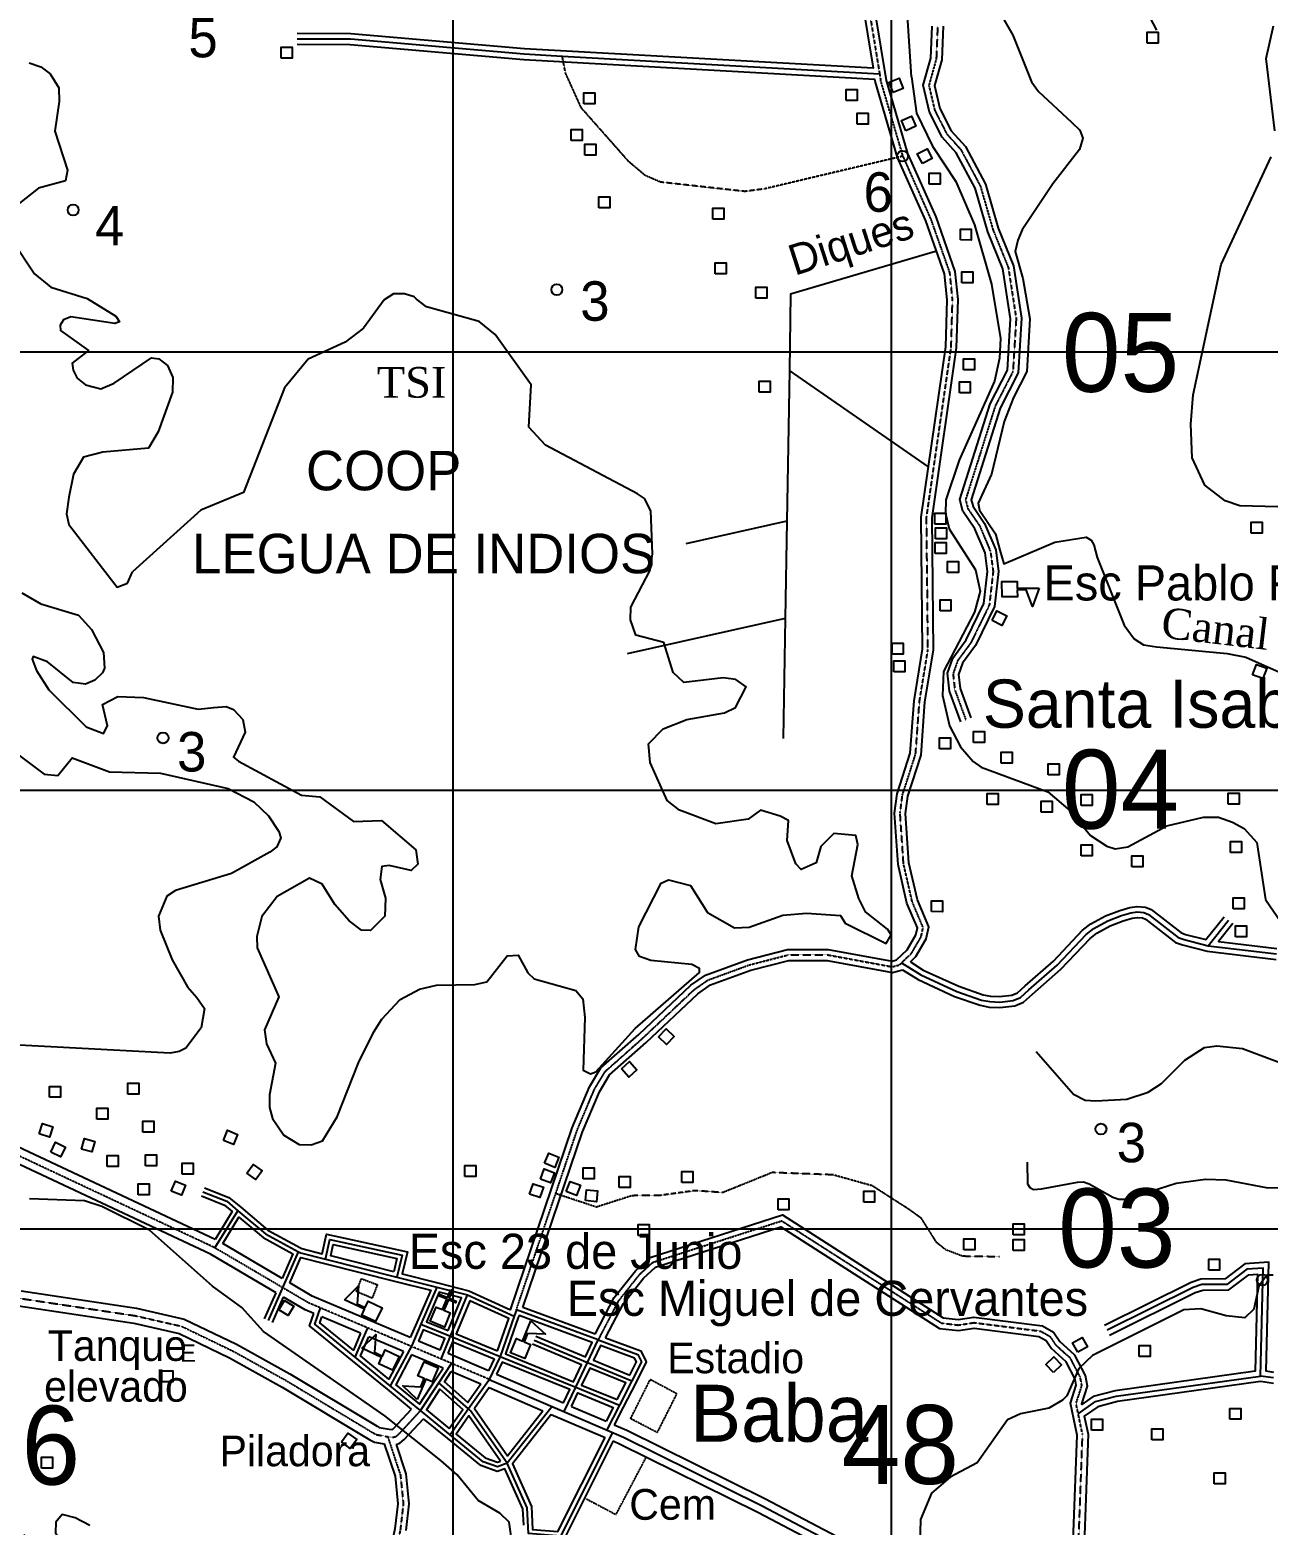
# Model space of a CAD drawing. Extents: x 638173 to 667318, y 9795622 to 9816401.
# Drawn here: x 646034 to 648859, y 9802324 to 9805734 of the extents above; entities that cross this region are included whole.
import ezdxf
from ezdxf.enums import TextEntityAlignment as Align

# ---------------------------------------------------------------- set-up
doc = ezdxf.new("R2010")
doc.units = 0
doc.header["$MEASUREMENT"] = 0
doc.linetypes.add('DASHED', pattern=[0.75, 0.5, -0.25])
doc.linetypes.add('HIDDEN', pattern=[0.375, 0.25, -0.125])
for name, color, linetype in [('AREAPROMINENTE', 7, 'CONTINUOUS'), ('CAMINO1', 7, 'CONTINUOUS'), ('CAMINO2', 7, 'CONTINUOUS'), ('CAMINO4', 7, 'CONTINUOUS'), ('CAMINO5', 7, 'CONTINUOUS'), ('CAMINO6Y7', 7, 'CONTINUOUS'), ('CAUCECANALIZADO', 7, 'CONTINUOUS'), ('CUADRICULAUTM', 7, 'CONTINUOUS'), ('EDIFICACION', 7, 'CONTINUOUS'), ('MURODIQUE', 7, 'CONTINUOUS'), ('NOMBREAREASSITIO', 7, 'CONTINUOUS'), ('NOMBRESPOBLADOS', 7, 'CONTINUOUS'), ('NOMBRESPROPIOS', 7, 'CONTINUOUS'), ('OBJETOLOCALIZADO', 7, 'CONTINUOUS'), ('PANTANOINUNDACIO', 7, 'CONTINUOUS'), ('PARALELACAMINO', 7, 'CONTINUOUS'), ('PUNTOALTURA', 7, 'CONTINUOUS'), ('RIOINTERMITENTE', 7, 'CONTINUOUS'), ('RIOPERENNE', 7, 'CONTINUOUS'), ('TEXTOAZUL', 7, 'CONTINUOUS'), ('TEXTODESCRIPTIVO', 7, 'CONTINUOUS'), ('VALORCUADRICULAR', 7, 'CONTINUOUS')]:
    doc.layers.add(name, color=color, linetype=linetype)
doc.styles.add('cotas', font='SWITZN.TTF')
doc.styles.add('escuelas', font='SWZCONLN.TTF')
doc.styles.add('poblados', font='SWZCONDN.TTF')
doc.styles.add('rios', font='TIMESI_0.TTF')
doc.styles.add('sitios', font='SWZCONLN.TTF')
doc.styles.add('txt', font='TXT', dxfattribs={"height": 0.2})

# ---------------------------------------------------------------- blocks, each defined once
blk = doc.blocks.new('COTA')
at = {"layer": 'PUNTOALTURA', "color": 1, "linetype": 'Continuous'}
blk.add_circle((0, 0), 12.5, dxfattribs=at)
blk = doc.blocks.new('CASA')
at = {"layer": 'EDIFICACION', "color": 4, "linetype": 'Continuous'}
blk.add_lwpolyline([(-12.57, -13.81), (-12.57, 11.18), (12.43, 11.18), (12.43, -13.82), (-12.57, -13.81)], close=True, dxfattribs=at)
blk = doc.blocks.new('IGLESI')
at = {"layer": 'EDIFICACION', "color": 30, "linetype": 'Continuous'}
blk.add_lwpolyline([(-1.58, 67.11), (2.41, 67.11), (2.42, 47.26), (20.38, 47.26), (20.38, 43.26), (2.42, 43.26), (2.42, 17.1), (17.95, 17.11), (17.95, -17.9), (-17.05, -17.89), (-17.05, 17.11), (-1.58, 17.11), (-1.58, 43.26), (-19.62, 43.26), (-19.61, 47.25), (-1.58, 47.25), (-1.58, 67.11)], close=True, dxfattribs=at)
blk = doc.blocks.new('ESCUEL')
at = {"layer": 'EDIFICACION', "color": 6, "linetype": 'Continuous'}
blk.add_lwpolyline([(-0.55, 67.48), (41.45, 51.74), (3.45, 37.48), (3.45, 17.27), (18.98, 17.27), (18.98, -17.74), (-16.02, -17.73), (-16.02, 17.27), (-0.55, 17.27), (-0.55, 67.48)], close=True, dxfattribs=at)

msp = doc.modelspace()

# ---------------------------------------------------------------- linework, layer by layer
at = {"layer": 'AREAPROMINENTE', "color": 3, "linetype": 'HIDDEN'}
msp.add_lwpolyline([(646779.15, 9802856.67), (646790.76, 9802886.29), (646826.94, 9802872.58), (646815.17, 9802841.82), (646779.91, 9802856.36)], dxfattribs=at)
at = {"layer": 'AREAPROMINENTE', "color": 7, "linetype": 'DASHED'}
for points in [[(647404.62, 9802566.99), (647449.77, 9802656.65), (647509.84, 9802624.42), (647465.24, 9802535.63), (647404.62, 9802566.99)], [(647299.7, 9802386.35), (647371.42, 9802348.43), (647440.61, 9802479.72)]]:
    msp.add_lwpolyline(points, dxfattribs=at)
at = {"layer": 'CAMINO1', "color": 1, "linetype": 'Continuous'}
msp.add_lwpolyline([(647082.29, 9802656.6), (647388.34, 9802525.1), (647703.02, 9802369.41), (648373.28, 9802017.03)], dxfattribs=at)
at = {"layer": 'CAMINO2', "color": 2, "linetype": 'DASHED'}
for points in [[(647082.29, 9802656.6), (646670.18, 9802830.96), (646454.3, 9802957.61), (645336.92, 9803481.54)], [(646011.28, 9802841.56), (646274.66, 9802801.86), (646380.67, 9802777.65), (646497.6, 9802721.28), (646618.34, 9802654.35), (646817.88, 9802534.39)], [(646817.88, 9802534.39), (646826, 9802530.45), (646850.59, 9802525.96), (646851.54, 9802525.79), (646861.81, 9802524.75), (646866.47, 9802525.53), (646869.84, 9802526.56), (646875.96, 9802531.83), (646925.5, 9802585.33)]]:
    msp.add_lwpolyline(points, dxfattribs=at)
at = {"layer": 'CAMINO4', "color": 2, "linetype": 'HIDDEN'}
for points in [[(647712.67, 9806432.74), (647836.91, 9806292.12), (647859.58, 9806249.36), (647917.77, 9805967.54), (647972.65, 9805632.93), (647974.89, 9805619.27)], [(648104.87, 9805742.21), (648101.83, 9805667.58), (648084.91, 9805607.13), (648098.35, 9805550.33), (648125.77, 9805496.6), (648157.93, 9805460.79), (648202.4, 9805377.49), (648231.34, 9805277.44), (648266.08, 9805192.1), (648284.07, 9805075.67), (648276.64, 9804954.87), (648236.29, 9804875.97), (648168.67, 9804662.4), (648174.18, 9804641.6), (648201.09, 9804602.43), (648225.33, 9804544.69), (648231.54, 9804498.85), (648222.79, 9804422.36), (648180.91, 9804336.28), (648150.59, 9804295.54), (648140.13, 9804265.45), (648144.1, 9804228.81), (648169.25, 9804160.49)], [(647144.13, 9802815.44), (647233.78, 9803080.15), (647282.98, 9803225.43), (647322.24, 9803318.25), (647346.79, 9803358.79), (647431.49, 9803433.88), (647549.84, 9803545.48), (647580.99, 9803567.17), (647675.03, 9803601.57), (647764.12, 9803624.61), (647854.5, 9803624.58), (648001.33, 9803597.41), (648017.78, 9803601.64), (648022.92, 9803606.61), (648045.63, 9803628.58), (648067.35, 9803665.77), (648071.79, 9803687.15), (648046.84, 9803746.32), (648027.16, 9803832.57), (648019.45, 9803947.56), (648024.81, 9803989.11), (648054.71, 9804082.24), (648063.63, 9804202.72), (648082.94, 9804320.6), (648079.71, 9804622.11), (648135.85, 9805009.88), (648139.01, 9805118.49), (648133, 9805179.88), (648089.68, 9805302.9), (648025.51, 9805447.39), (647974.89, 9805619.27)], [(647331.08, 9802746.51), (647377.86, 9802836.42), (647425.03, 9802895.77), (647455.33, 9802923.56), (647749.35, 9803018.17), (648113.65, 9802785.03), (648152.09, 9802780.49), (648187.79, 9802786.08), (648340.05, 9802766.56), (648360.88, 9802754.94), (648374.19, 9802735.12)], [(648420.78, 9802124.71), (648435.56, 9802530.78), (648425.65, 9802578.17), (648420.72, 9802601.71), (648433.96, 9802642.19), (648430.47, 9802661.32), (648408.19, 9802704.42), (648374.19, 9802735.12)], [(646850.59, 9802525.96), (646879.59, 9802438.31), (646886.19, 9802373.01), (646879.36, 9802313.86), (646787.26, 9801873.6), (646781.45, 9801836.43), (646822.52, 9801717.89), (646819.09, 9801672.91), (646801.6, 9801636.83), (646711.65, 9801558.75), (646687.84, 9801551.33), (646655.35, 9801564.46), (646553.86, 9801625.66), (646390.24, 9801669.99), (646365.66, 9801669.82), (646339.73, 9801654.39), (646144.79, 9801479.04), (646141.44, 9801476.73)]]:
    msp.add_lwpolyline(points, dxfattribs=at)
at = {"layer": 'CAMINO5', "color": 7, "linetype": 'Continuous'}
for p, q in [((648721.75, 9803645.3), (648768.18, 9803703.67)), ((646456.64, 9802956.24), (646508.8, 9803041.28)), ((646578.98, 9802790.54), (646647.3, 9802947.55)), ((646708.94, 9802930.83), (646871.67, 9802889.82)), ((646871.67, 9802889.82), (646962.46, 9802866.95)), ((646962.46, 9802866.95), (646926.18, 9802782.58)), ((646962.46, 9802866.95), (647032.68, 9802849.25)), ((646993.91, 9802754.96), (647032.68, 9802849.25)), ((647032.68, 9802849.25), (647138.98, 9802800.66)), ((647138.98, 9802800.66), (647106.99, 9802708.86)), ((646776.38, 9802707), (646804.91, 9802773.96)), ((646926.18, 9802782.58), (646993.91, 9802754.96)), ((646972.56, 9802703.03), (646993.91, 9802754.96)), ((646993.91, 9802754.96), (647106.99, 9802708.86)), ((647184.73, 9802745.96), (647306.56, 9802695.36)), ((647306.56, 9802695.36), (647331.03, 9802746.53)), ((646856.27, 9802641.81), (646776.38, 9802707)), ((646967.21, 9802649.12), (646995.97, 9802693.12)), ((647106.99, 9802708.86), (647279.4, 9802638.56)), ((647279.4, 9802638.56), (647306.56, 9802695.36)), ((647306.56, 9802695.36), (647407.29, 9802653.52)), ((647407.29, 9802653.52), (647378.96, 9802597.92)), ((646925.5, 9802585.33), (646856.27, 9802641.81)), ((646925.5, 9802585.33), (646967.21, 9802649.12)), ((647035.09, 9802589.26), (646967.21, 9802649.12)), ((647252.96, 9802583.27), (647279.4, 9802638.56)), ((647279.4, 9802638.56), (647378.96, 9802597.92)), ((646993.05, 9802530.21), (646925.5, 9802585.33)), ((647035.09, 9802589.26), (646993.05, 9802530.21)), ((647225.5, 9802595.07), (647123.42, 9802465.24)), ((647378.96, 9802597.92), (647350.21, 9802541.48))]:
    msp.add_line(p, q, dxfattribs=at)
for points in [[(647972.65, 9805632.93), (647248.82, 9805673.39), (647161.88, 9805678.25), (646765.7, 9805712.39), (646643.78, 9805712.7)], [(648022.92, 9803606.61), (648066.36, 9803579.08), (648148.44, 9803541.41), (648205.4, 9803521.68), (648223.92, 9803517.94), (648246.61, 9803516.77), (648277.5, 9803520.72), (648294.33, 9803527.72), (648312.71, 9803544.54), (648377.57, 9803601.37), (648444.1, 9803671.28), (648461.17, 9803684.66), (648493.4, 9803701.99), (648524.47, 9803714.2), (648545.99, 9803720.54), (648560.28, 9803722.67), (648575.68, 9803721.05), (648585.82, 9803716.89), (648653.3, 9803664.17), (648667.07, 9803659.35), (648721.75, 9803645.3)], [(648721.75, 9803645.3), (648877.82, 9803626.85)], [(646429.26, 9803084.09), (646483.3, 9803062.64), (646508.8, 9803041.28)], [(646508.8, 9803041.28), (646571.88, 9802988.43), (646647.3, 9802947.55)], [(646708.94, 9802930.83), (646718.48, 9802975.84), (646883.55, 9802939.89), (646871.67, 9802889.82)], [(646647.3, 9802947.55), (646651.42, 9802945.32), (646708.94, 9802930.83)], [(648841.29, 9802664.33), (648847.64, 9802910.31), (648810.03, 9802907.6), (648764.96, 9802873.13), (648707.62, 9802872.78), (648687.71, 9802866.01), (648491.49, 9802768.56)], [(646776.38, 9802707), (646684.01, 9802782.36), (646697.22, 9802819.52)], [(647331.03, 9802746.53), (647144.13, 9802815.44), (647138.98, 9802800.66)], [(646926.18, 9802782.58), (646905.29, 9802734.01), (646856.27, 9802641.81)], [(647331.03, 9802746.53), (647420.99, 9802713.36), (647429.2, 9802696.52), (647407.29, 9802653.52)], [(647106.99, 9802708.86), (647080.84, 9802653.53), (647035.09, 9802589.26)], [(648425.65, 9802578.17), (648465.24, 9802605.82), (648512.51, 9802618.44), (648841.29, 9802664.33)], [(648871.26, 9802659.8), (648841.29, 9802664.33)], [(647123.42, 9802465.24), (647039.75, 9802585.14), (647035.09, 9802589.26)], [(647123.42, 9802465.24), (647100.68, 9802457.52), (647068.28, 9802468.83), (646993.05, 9802530.21)], [(647363.4, 9802535.82), (647244.76, 9802299.01), (647171.6, 9802305.41), (647169.02, 9802364.08), (647123.42, 9802465.24)]]:
    msp.add_lwpolyline(points, dxfattribs=at)
at = {"layer": 'CAMINO6Y7', "color": 2, "linetype": 'HIDDEN'}
for points in [[(648025.95, 9805445.89), (647710.3, 9805371.26), (647665.32, 9805365.36), (647472.95, 9805386.6), (647438.2, 9805401.6), (647400.56, 9805433.34), (647292.1, 9805556.1), (647256.26, 9805635.26), (647248.82, 9805673.39)], [(648246.31, 9802936.07), (648162.29, 9802937.29), (648123.46, 9802952.01), (648102.72, 9802968.77), (648067.76, 9803024.03), (648040.39, 9803043.68), (647955.62, 9803098.08), (647865.93, 9803123.01), (647727.76, 9803128.19), (647614.86, 9803082.53), (647551.65, 9803086.96), (647472.51, 9803076.12), (647407.71, 9803075.49), (647326.57, 9803049.43), (647233.78, 9803080.15)]]:
    msp.add_lwpolyline(points, dxfattribs=at)
at = {"layer": 'CAUCECANALIZADO', "color": 132, "linetype": 'Continuous'}
for points in [[(648247.27, 9805772.08), (648276.12, 9805721.49), (648319.3, 9805615.62), (648335.15, 9805593.36), (648410.68, 9805523.04), (648429.38, 9805504.89), (648436.21, 9805486.54), (648428.45, 9805460.67), (648367.7, 9805383.08), (648297.81, 9805277.5), (648287.95, 9805254.34), (648282.2, 9805228.73), (648299.08, 9805167.05), (648315.43, 9805074.95), (648308.18, 9804955.17), (648277.98, 9804895.41), (648256.94, 9804841.18), (648227.49, 9804720.43), (648197.62, 9804654.67), (648200.41, 9804638.42), (648237.16, 9804584.82), (648246.9, 9804547.45), (648256.17, 9804515.9), (648372.44, 9804565.93), (648443.54, 9804577.19), (648455.47, 9804570.27), (648461.53, 9804559.79), (648469.23, 9804530.94)], [(648469.23, 9804530.94), (648530.53, 9804376.57), (648552.88, 9804345.42), (648574.52, 9804331.34), (648604.32, 9804327.35), (648765.6, 9804311.74), (648808.15, 9804303.48), (648891.47, 9804266.52)]]:
    msp.add_lwpolyline(points, dxfattribs=at)
at = {"layer": 'CUADRICULAUTM', "color": 2, "linetype": 'Continuous'}
for points in [[(647000, 9796937.05), (647000, 9797000), (647000, 9798000), (647000, 9799000), (647000, 9800000), (647000, 9801000), (647000, 9802000), (647000, 9803000), (647000, 9804000), (647000, 9805000), (647000, 9806000), (647000, 9807000), (647000, 9808000), (647000, 9809000), (647000, 9810000), (647000, 9811000), (647000, 9812000), (647000, 9813000), (647000, 9814000), (647000, 9815364.22)], [(648000, 9796936.27), (648000, 9797000), (648000, 9798000), (648000, 9799000), (648000, 9800000), (648000, 9801000), (648000, 9802000), (648000, 9803000), (648000, 9804000), (648000, 9805000), (648000, 9806000), (648000, 9807000), (648000, 9808000), (648000, 9809000), (648000, 9810000), (648000, 9811000), (648000, 9812000), (648000, 9813000), (648000, 9814000), (648000, 9815363.51)], [(638796.37, 9805000), (639000, 9805000), (640000, 9805000), (641000, 9805000), (642000, 9805000), (643000, 9805000), (644000, 9805000), (645000, 9805000), (646000, 9805000), (647000, 9805000), (648000, 9805000), (649000, 9805000), (650000, 9805000), (651000, 9805000), (652000, 9805000), (653000, 9805000), (654000, 9805000), (655000, 9805000), (656000, 9805000)], [(638795.7, 9804000), (639000, 9804000), (640000, 9804000), (641000, 9804000), (642000, 9804000), (643000, 9804000), (644000, 9804000), (645000, 9804000), (646000, 9804000), (647000, 9804000), (648000, 9804000), (649000, 9804000), (650000, 9804000), (651000, 9804000), (652000, 9804000), (653000, 9804000), (654000, 9804000), (655000, 9804000), (656000, 9804000)], [(638795.03, 9803000), (639000, 9803000), (640000, 9803000), (641000, 9803000), (642000, 9803000), (643000, 9803000), (644000, 9803000), (645000, 9803000), (646000, 9803000), (647000, 9803000), (648000, 9803000), (649000, 9803000), (650000, 9803000), (651000, 9803000), (652000, 9803000), (653000, 9803000), (654000, 9803000), (655000, 9803000), (656000, 9803000)]]:
    msp.add_lwpolyline(points, dxfattribs=at)
at = {"layer": 'MURODIQUE', "color": 30, "linetype": 'Continuous'}
for p, q in [((647766.72, 9804956.81), (647760.85, 9804613.46)), ((648083.8, 9804737.57), (647766.72, 9804956.81)), ((647760.85, 9804613.46), (647530.28, 9804562.07)), ((647760.85, 9804613.46), (647757.06, 9804391.75)), ((647757.06, 9804391.75), (647396.89, 9804310.75)), ((647757.06, 9804391.75), (647752.38, 9804117.9))]:
    msp.add_line(p, q, dxfattribs=at)
msp.add_lwpolyline([(648100.23, 9805228.43), (647769.7, 9805131.49), (647766.72, 9804956.81)], dxfattribs=at)
at = {"layer": 'PANTANOINUNDACIO', "color": 2, "linetype": 'Continuous'}
for points in [[(646032.84, 9805658.96), (646059.39, 9805649.21), (646080.35, 9805633.35), (646100.31, 9805601.5), (646101.55, 9805570.51), (646091.12, 9805502.52), (646120.11, 9805413.85), (646115.72, 9805389.8), (646054.07, 9805372.97), (646010.74, 9805338.29)], [(645992.53, 9805256.79), (646045.28, 9805177.87), (646082.12, 9805147.17), (646165.34, 9805121.42), (646230.18, 9805080.99), (646238.54, 9805068.05), (646228.28, 9805064.01), (646128.16, 9805079.21), (646110.83, 9805072.86), (646103.37, 9805060.43), (646104.52, 9805048.19), (646168.33, 9805002.81), (646130.93, 9804973.88), (646132.93, 9804957.64), (646142.18, 9804939.88), (646161.53, 9804924.57), (646196.55, 9804915.63), (646226.61, 9804927.99), (646312.18, 9804986.24), (646328.68, 9804984.07), (646348.42, 9804968.37), (646360.65, 9804941.13), (646359.35, 9804907.84), (646326.81, 9804817.46), (646305.18, 9804779.9), (646200.63, 9804770.82), (646156.61, 9804759.6), (646134.23, 9804720.88), (646123.05, 9804668.44), (646117.88, 9804630.52), (646123.05, 9804606.31), (646233.43, 9804463.4), (646257.33, 9804472.54), (646268.54, 9804498.38)], [(646648.9, 9803192.41), (646675.7, 9803191.33), (646702.13, 9803200.67), (646735.68, 9803255.41), (646783.84, 9803378.46), (646818.79, 9803448.92), (646837.02, 9803478.24), (646879.05, 9803523.03), (646923.23, 9803546.16), (646962.11, 9803555.65), (647049.41, 9803557.17), (647076.95, 9803562.94), (647122.83, 9803622.37), (647148.14, 9803623.6), (647170.51, 9803583.45), (647184.9, 9803570.23), (647279.47, 9803543.73), (647295.45, 9803524), (647299.87, 9803481.88), (647296.49, 9803362.02), (647313.44, 9803353.47), (647324.97, 9803357.88), (647414.78, 9803456.48), (647561.55, 9803584.53), (647561.83, 9803593.34), (647544.52, 9803602.72), (647451.05, 9803611.87), (647425.02, 9803621.15), (647416.04, 9803637.23), (647423.25, 9803688.82), (647474.14, 9803788.09), (647491.34, 9803795.75), (647541.41, 9803783.16), (647580.26, 9803720.96), (647641.7, 9803685.93), (647674.96, 9803687.59), (647751.65, 9803715.51), (647806.09, 9803719.47), (647883.51, 9803714.6), (647894.21, 9803696.91), (647987.2, 9803650.56), (647999.17, 9803670.04), (647990.72, 9803683.25), (647940.35, 9803722.91), (647925.08, 9803752.88), (647909.06, 9803804.56), (647922.84, 9803876.54), (647918.13, 9803896.52), (647867.88, 9803901.01), (647838.76, 9803871.77), (647827.74, 9803834.39), (647793.59, 9803819.03), (647781.63, 9803832.48), (647761.75, 9803885.51), (647764.76, 9803930.7), (647745.72, 9803940.7), (647700.57, 9803954.73), (647672.8, 9803934.02), (647599.24, 9803923.37), (647515.92, 9803954.27), (647488.1, 9803976.9), (647449.42, 9804063.29), (647445.34, 9804106), (647479.02, 9804140.33), (647533.26, 9804161.24), (647618.86, 9804176.47), (647643.87, 9804188.43), (647667.94, 9804235.85), (647644.42, 9804252.69), (647615.86, 9804256.41), (647526.18, 9804245.32), (647501.76, 9804268.14), (647480.77, 9804337.21), (647416.8, 9804353.79), (647404.48, 9804388.21), (647405.47, 9804417.7), (647449.3, 9804501.74), (647454.94, 9804539.28), (647451.12, 9804637.12), (647436.42, 9804665.31), (647420.01, 9804675.72), (647210.83, 9804786.6), (647172.22, 9804827.93), (647178.09, 9804924.78), (647095.42, 9805039.37), (647059.37, 9805069.08), (646938.76, 9805102.28), (646916.24, 9805119.65), (646911.14, 9805124.79), (646888.67, 9805132.18), (646863.73, 9805132.09), (646842.86, 9805118.34), (646795.13, 9805053.74), (646753.53, 9805021.88), (646668.98, 9804982.63), (646614.88, 9804917.7), (646521.37, 9804678.59), (646424.55, 9804638.37), (646268.54, 9804498.38)], [(646016.1, 9804450.41), (646059.64, 9804424.9), (646145.34, 9804399.09), (646175.01, 9804366.61), (646202.43, 9804313.98), (646204.81, 9804278.26), (646200.03, 9804267.74), (646182.82, 9804251.19), (646161.14, 9804241.61), (646133.04, 9804245.97), (646074.69, 9804292.77), (646042.16, 9804305.17), (646039.47, 9804298.77), (646049.63, 9804272.94), (646077.92, 9804229.04), (646163.11, 9804144.29), (646202.05, 9804129.49), (646211.57, 9804147.22), (646199.91, 9804195.59), (646234.75, 9804213.69), (646293.89, 9804211.23), (646418.11, 9804184.5), (646453.69, 9804189.01), (646482.24, 9804190.98), (646499.07, 9804183.87), (646519.92, 9804161.18), (646525.77, 9804132.79), (646499.14, 9804075.57), (646510.08, 9804066.11), (646654.27, 9803989.07), (646695.58, 9803984.93), (646772.4, 9803929), (646836.38, 9803931.13), (646914.57, 9803864.42), (646919.03, 9803831.31), (646904.37, 9803817.12), (646853.85, 9803828.1), (646837.02, 9803825.77), (646833.68, 9803796.34), (646845.72, 9803754.25), (646844.13, 9803713.11), (646811.07, 9803680.44), (646790.75, 9803680.71), (646762.88, 9803702.49), (646729.65, 9803739.81), (646701.16, 9803785.66), (646672.15, 9803799.46), (646598.31, 9803757.53), (646563.7, 9803712.35), (646551.81, 9803666.48), (646553.07, 9803640.56), (646602.11, 9803528.87), (646569.87, 9803453.43), (646574.14, 9803421.49), (646594.68, 9803377.5), (646580.82, 9803305.16), (646581.26, 9803276.44), (646587.49, 9803251.14), (646613.45, 9803213.78), (646648.9, 9803192.41)], [(646000.14, 9804086.95), (646067.33, 9804036.73), (646098.27, 9804033.43), (646131.23, 9804073.66), (646216.4, 9804042.12), (646332.69, 9804038.69), (646487.05, 9804003.62), (646544.92, 9803973.38), (646579, 9803941.82), (646602.45, 9803906.22), (646606.85, 9803891.77), (646597.84, 9803871.05), (646581.75, 9803858.45), (646494.26, 9803810.26), (646366.56, 9803771.07), (646346.79, 9803758.78), (646327.47, 9803713.05), (646331.92, 9803681.1), (646358.98, 9803613.35), (646394.03, 9803551.6), (646415, 9803527.69)], [(646415, 9803527.69), (646432.4, 9803502.51), (646424.96, 9803458.35), (646390.29, 9803411.9), (646375.06, 9803404.22), (646354.11, 9803400.71), (645967.26, 9803420.91)], [(646138.03, 9802341.08), (646107.9, 9802348.4), (646093.79, 9802330.85), (646092.49, 9802306.89), (646112.77, 9802277.81), (646118.39, 9802238.05), (646112.04, 9802218.28), (646082.29, 9802193.31), (646055.18, 9802195.69), (646045.19, 9802212.12), (646037.77, 9802265.05), (646021.11, 9802303.27)], [(646171.44, 9802323.55), (646138.03, 9802341.08)]]:
    msp.add_lwpolyline(points, dxfattribs=at)
at = {"layer": 'PARALELACAMINO', "color": 7, "linetype": 'Continuous'}
for p, q in [((646609.88, 9802886.62), (646474.41, 9802966.1)), ((646569.81, 9802794.53), (646595.82, 9802854.3)), ((646588.15, 9802786.55), (646613.19, 9802844.1)), ((646788.84, 9802761.75), (646700.57, 9802799.1)), ((647323.91, 9802759.81), (647159.07, 9802820.59)), ((646886.7, 9802720.35), (646807.26, 9802753.96)), ((646970, 9802723.11), (646920.49, 9802744.06)), ((646976.88, 9802682.2), (646905.19, 9802712.52)), ((647080.56, 9802676.34), (646988.43, 9802715.32)), ((647063.02, 9802645.75), (646995.59, 9802674.27)), ((647098.98, 9802668.51), (647251.33, 9802603.03)), ((647081.89, 9802637.75), (647204.81, 9802584.93)), ((647269.72, 9802595.13), (647348.96, 9802561.07)), ((647223.82, 9802576.76), (647346.34, 9802524.1))]:
    msp.add_line(p, q, dxfattribs=at)
for points in [[(646595.82, 9802854.3), (646446.14, 9802942.11), (645329.85, 9803465.52), (645147.07, 9803541.2), (644970.94, 9803630.94), (644890.3, 9803694.62), (644522.14, 9804024.94), (644460.45, 9804084.64), (644425.87, 9804131.36), (644398.84, 9804173.69), (644110.82, 9804946.19), (644072.67, 9805031.02), (644042.96, 9805079.13), (643994.59, 9805137.93), (643780.96, 9805366.68), (643492.91, 9805678.38), (643215.62, 9805988.54), (642979.45, 9806265.44), (642969.49, 9806298.19), (642945.45, 9806415.27), (642950.93, 9806525.85), (642959.08, 9806547.92)], [(647721.96, 9806441.11), (647847.26, 9806299.29), (647871.46, 9806253.64), (647930.06, 9805969.82), (647986.98, 9805622.82)], [(647706.58, 9806420.74), (647826.56, 9806284.95), (647847.7, 9806245.08), (647905.48, 9805965.26), (647957.79, 9805646.28), (647162.77, 9805690.72), (646766.25, 9805724.89), (646643.81, 9805725.2)], [(648604.9, 9805732.99), (648558.97, 9805820.22)], [(648157.52, 9804156.17), (648131.84, 9804225.93), (648127.4, 9804266.9), (648139.41, 9804301.46), (648170.18, 9804342.8), (648210.61, 9804425.91), (648218.94, 9804498.72), (648213.16, 9804541.37), (648190.06, 9804596.41), (648162.65, 9804636.31), (648155.66, 9804662.71), (648224.69, 9804880.74), (648264.32, 9804958.24), (648271.51, 9805075.09), (648253.95, 9805188.74), (648219.51, 9805273.34), (648190.76, 9805372.76), (648147.62, 9805453.57), (648115.38, 9805489.46), (648086.53, 9805545.99), (648072, 9805607.39), (648089.4, 9805669.55), (648092.35, 9805741.92)], [(648117.39, 9805742.5), (648114.26, 9805665.61), (648097.82, 9805606.87), (648110.17, 9805554.67), (648136.16, 9805503.74), (648168.24, 9805468.01), (648214.04, 9805382.22), (648243.17, 9805281.54), (648278.21, 9805195.46), (648296.63, 9805076.25), (648288.96, 9804951.5), (648247.89, 9804871.2), (648181.68, 9804662.09), (648185.71, 9804646.89), (648212.12, 9804608.45), (648237.5, 9804548.01), (648244.14, 9804498.98), (648234.97, 9804418.81), (648191.64, 9804329.76), (648161.77, 9804289.62), (648152.86, 9804264), (648156.36, 9804231.69), (648180.98, 9804164.81)], [(647962.67, 9805616.52), (647961.93, 9805621.01), (647160.99, 9805665.78), (646765.15, 9805699.89), (646643.75, 9805700.2)], [(647986.98, 9805622.82), (647987.11, 9805622.02), (647987.32, 9805621.32)], [(647986.98, 9805622.82), (647987.11, 9805622.02), (647987.32, 9805621.32)], [(648043.03, 9803608.67), (648055.56, 9803620.79), (648079.17, 9803661.23), (648084.82, 9803688.42), (648058.78, 9803750.17), (648039.57, 9803834.39), (648032, 9803947.17), (648037.06, 9803986.38), (648067.07, 9804079.83), (648076.06, 9804201.25), (648095.45, 9804319.65), (648092.22, 9804621.28), (648148.32, 9805008.8), (648151.53, 9805118.92), (648145.29, 9805182.6), (648101.31, 9805307.52), (648037.27, 9805451.71), (647987.32, 9805621.32)], [(647130.9, 9802815.35), (647271.29, 9803229.88), (647311.08, 9803323.95), (647337.08, 9803366.89), (647423.05, 9803443.11), (647541.94, 9803555.21), (647575.18, 9803578.35), (647671.31, 9803613.52), (647762.53, 9803637.11), (647855.65, 9803637.08), (648000.89, 9803610.2), (648011.47, 9803612.92), (648035.7, 9803636.37), (648055.53, 9803670.31), (648058.76, 9803685.88), (648034.9, 9803742.47), (648014.75, 9803830.75), (648006.9, 9803947.95), (648012.56, 9803991.84), (648042.35, 9804084.65), (648051.2, 9804204.19), (648070.43, 9804321.55), (648067.2, 9804622.94), (648123.38, 9805010.96), (648126.49, 9805118.06), (648120.71, 9805177.16), (648078.05, 9805298.28), (648013.75, 9805443.07), (647962.67, 9805616.52)], [(646456.87, 9802975.73), (645343.99, 9803497.56), (645161.73, 9803573.02), (644989.92, 9803660.56), (644912.86, 9803721.4), (644546, 9804050.56), (644486.87, 9804107.78), (644454.71, 9804151.22), (644430.34, 9804189.39), (644300.87, 9804536.65)], [(648024.53, 9803590.79), (648060.38, 9803568.07), (648143.78, 9803529.8), (648202.1, 9803509.59), (648222.35, 9803505.5), (648247.08, 9803504.23), (648280.75, 9803508.53), (648301.15, 9803517.02), (648321.05, 9803535.23), (648386.23, 9803592.34), (648452.53, 9803662), (648468.04, 9803674.16), (648498.66, 9803690.63), (648528.53, 9803702.36), (648548.69, 9803708.3), (648560.55, 9803710.07), (648572.59, 9803708.81), (648579.48, 9803705.98), (648647.23, 9803653.05), (648663.44, 9803647.38), (648719.4, 9803632.99), (648876.92, 9803614.37)], [(648043.03, 9803608.67), (648072.34, 9803590.09), (648153.1, 9803553.02), (648208.7, 9803533.77), (648225.49, 9803530.38), (648246.14, 9803529.31), (648274.25, 9803532.91), (648287.51, 9803538.42), (648304.37, 9803553.85), (648368.91, 9803610.4), (648435.67, 9803680.56), (648454.3, 9803695.16), (648488.14, 9803713.35), (648520.41, 9803726.04), (648543.29, 9803732.78), (648560.01, 9803735.27), (648578.77, 9803733.29), (648592.16, 9803727.8), (648659.37, 9803675.29), (648670.7, 9803671.32), (648717.02, 9803659.42), (648758.4, 9803711.45)], [(648777.96, 9803695.89), (648745.5, 9803655.08), (648878.72, 9803639.33)], [(647159.07, 9802820.59), (647294.67, 9803220.98), (647333.4, 9803312.55), (647356.5, 9803350.69), (647439.93, 9803424.65), (647557.74, 9803535.75), (647586.8, 9803555.99), (647678.75, 9803589.62), (647765.71, 9803612.11), (647853.35, 9803612.08), (648001.77, 9803584.62), (648024.89, 9803590.56)], [(646425.57, 9803074.8), (646478.11, 9803053.94), (646495.77, 9803039.15), (646456.87, 9802975.73)], [(646432.95, 9803093.38), (646488.49, 9803071.34), (646515.22, 9803048.95), (646577.53, 9802996.74), (646652.06, 9802956.34), (646655.08, 9802954.71), (646701.31, 9802943.07), (646710.78, 9802987.75), (646895.63, 9802947.49), (646883.68, 9802897.11), (646964.9, 9802876.65), (647035.98, 9802858.73), (647130.9, 9802815.35)], [(647323.91, 9802759.81), (647367.33, 9802843.26), (647415.86, 9802904.32), (647448.9, 9802934.62), (647751.13, 9803031.87), (648117.97, 9802797.11), (648151.85, 9802793.11), (648187.61, 9802798.7), (648344.03, 9802778.65), (648369.59, 9802764.4), (648383.71, 9802743.37)], [(646474.41, 9802966.1), (646511.26, 9803026.17), (646566.23, 9802980.12), (646634.47, 9802943.13), (646609.88, 9802886.62)], [(647347.56, 9802751.09), (647388.39, 9802829.58), (647434.2, 9802887.22), (647461.76, 9802912.5), (647747.57, 9803004.47), (648109.33, 9802772.95), (648152.33, 9802767.87), (648187.97, 9802773.46), (648336.07, 9802754.47), (648352.17, 9802745.48), (648364.67, 9802726.87)], [(646864.28, 9802902), (646720.72, 9802938.18), (646726.18, 9802963.93), (646871.47, 9802932.29), (646864.28, 9802902)], [(646627.26, 9802876.43), (646652.62, 9802934.71), (646706.5, 9802921.13), (646869.23, 9802880.12), (646948.63, 9802860.12), (646916.99, 9802786.53), (646902.07, 9802751.85)], [(648497.05, 9802757.36), (648692.52, 9802854.44), (648709.72, 9802860.29), (648769.23, 9802860.66), (648814.66, 9802895.4), (648834.79, 9802896.85), (648829.06, 9802675.24), (648510.02, 9802630.71), (648459.89, 9802617.33), (648434.01, 9802599.25), (648433.64, 9802601), (648446.83, 9802641.32), (648442.43, 9802665.4), (648418.25, 9802712.18), (648383.71, 9802743.37)], [(648871.49, 9802672.41), (648854.07, 9802675.04), (648860.49, 9802923.77), (648805.4, 9802919.8), (648760.69, 9802885.6), (648705.52, 9802885.27), (648682.9, 9802877.58), (648485.93, 9802779.76)], [(646014.38, 9802858.78), (646277.92, 9802819.07), (646386.49, 9802794.27), (646505.65, 9802736.83), (646627.09, 9802669.51), (646826.29, 9802549.76)], [(646902.07, 9802751.85), (646678.05, 9802846.63), (646627.26, 9802876.43)], [(646008.23, 9802824.33), (646271.4, 9802784.65), (646374.85, 9802761.03), (646489.55, 9802705.73), (646609.59, 9802639.19), (646809.47, 9802519.03)], [(646682.12, 9802806.91), (646662.31, 9802815.29), (646613.19, 9802844.1)], [(646988.45, 9802767.99), (647019.04, 9802842.37), (646968.28, 9802855.17), (646939.4, 9802787.99), (646988.45, 9802767.99)], [(647101.02, 9802722.1), (647126.54, 9802795.35), (647037.98, 9802835.84), (647006.97, 9802760.44), (647101.02, 9802722.1)], [(646905.08, 9802589.08), (646849.95, 9802634.06), (646770.06, 9802699.25), (646672.23, 9802779.07), (646682.12, 9802806.91)], [(646788.84, 9802761.75), (646772.39, 9802723.16), (646695.79, 9802785.65), (646700.57, 9802799.1)], [(647188.57, 9802755.2), (647301.64, 9802708.24), (647317.28, 9802740.94), (647150.22, 9802802.54), (647148.42, 9802797.37), (647119.56, 9802714.54), (647274.45, 9802651.38), (647292.99, 9802690.16), (647180.89, 9802736.72)], [(646970, 9802723.11), (646980.85, 9802749.49), (646931.49, 9802769.61), (646920.49, 9802744.06)], [(646886.7, 9802720.35), (646853.16, 9802657.26), (646788.53, 9802710), (646807.26, 9802753.96)], [(646988.43, 9802715.32), (646999.37, 9802741.93), (647093.44, 9802703.58), (647080.56, 9802676.34)], [(647402.58, 9802666.31), (647418.03, 9802696.62), (647413.76, 9802705.37), (647336.12, 9802734), (647320.13, 9802700.56), (647402.58, 9802666.31)], [(647347.56, 9802751.09), (647428.22, 9802721.35), (647440.37, 9802696.42), (647416.2, 9802648.98), (647387.87, 9802593.38), (647367.38, 9802553.15)], [(648369.28, 9802038.9), (648408.38, 9802127.57), (648423.01, 9802529.71), (648407.8, 9802602.42), (648421.09, 9802643.06), (648418.51, 9802657.24), (648398.13, 9802696.66), (648364.67, 9802726.87)], [(646905.19, 9802712.52), (646868.95, 9802644.37), (646923.21, 9802600.1), (646958.84, 9802654.59), (646976.88, 9802682.2)], [(647251.33, 9802603.03), (647265.81, 9802633.3), (647111.98, 9802696.02), (647098.98, 9802668.51)], [(647063.02, 9802645.75), (647033.37, 9802604.1), (646980.31, 9802650.89), (646995.59, 9802674.27)], [(647374.23, 9802610.66), (647393.47, 9802648.42), (647311.48, 9802682.48), (647292.99, 9802643.81), (647374.23, 9802610.66)], [(646991.1, 9802544.71), (647021.72, 9802587.72), (646969.26, 9802633.98), (646938.79, 9802587.39), (646991.1, 9802544.71)], [(647081.89, 9802637.75), (647048.23, 9802590.47), (647123.9, 9802482.03), (647204.81, 9802584.93)], [(647269.72, 9802595.13), (647284.35, 9802625.74), (647365.11, 9802592.77), (647348.96, 9802561.07)], [(648871.03, 9802647.19), (648841.22, 9802651.7), (648515, 9802606.17), (648470.59, 9802594.31), (648439.58, 9802572.65), (648448.11, 9802531.85), (648433.61, 9802133.58)], [(646826.29, 9802549.76), (646831.48, 9802547.24), (646854.16, 9802543.1), (646861.46, 9802542.43), (646863.79, 9802544.44), (646905.08, 9802589.08)], [(646869.6, 9802508.31), (646878.47, 9802510.9), (646888.13, 9802519.22), (646932.25, 9802566.91)], [(647160.77, 9802323.97), (647159.11, 9802361.72), (647118.03, 9802452.85), (647100.63, 9802446.94), (647063.32, 9802459.97), (646986.73, 9802522.46), (646932.25, 9802566.91)], [(647107.6, 9802470.43), (647035.91, 9802573.17), (647006.63, 9802532.04), (647073.24, 9802477.69), (647100.73, 9802468.1), (647107.6, 9802470.43)], [(647223.82, 9802576.76), (647135.03, 9802463.83), (647178.93, 9802366.44), (647181.21, 9802314.61), (647238.86, 9802309.56), (647346.34, 9802524.1)], [(647367.38, 9802553.15), (647395.68, 9802540.99), (647710.97, 9802385), (648369.28, 9802038.9)], [(646809.47, 9802519.03), (646820.52, 9802513.66), (646842.83, 9802509.6)], [(646842.83, 9802509.6), (646867.29, 9802435.69), (646873.62, 9802373.1), (646867.01, 9802315.86), (646774.96, 9801875.85), (646768.62, 9801835.28), (646809.86, 9801716.25), (646806.81, 9801676.23), (646791.47, 9801644.59), (646705.43, 9801569.91), (646688.38, 9801564.59), (646660.95, 9801575.68), (646558.82, 9801637.27), (646391.86, 9801682.5), (646362.18, 9801682.3), (646332.28, 9801664.5), (646137.03, 9801488.87), (646134.34, 9801487.02), (646101.91, 9801464.65), (645984.06, 9801418.32)], [(646869.6, 9802508.31), (646891.89, 9802440.93), (646898.76, 9802372.92), (646891.71, 9802311.86)], [(647364.75, 9802516.19), (647250.66, 9802288.46), (647183.13, 9802294.36)], [(647364.75, 9802516.19), (647381, 9802509.21), (647695.07, 9802353.82), (648573.5, 9801892), (648670.9, 9801837.53)]]:
    msp.add_lwpolyline(points, dxfattribs=at)
at = {"layer": 'RIOINTERMITENTE', "color": 132, "linetype": 'Continuous'}
for points in [[(648874.21, 9805503.64), (648854.01, 9805668.82), (648870.73, 9805743.18)], [(648881.19, 9804646.21), (648794.18, 9804648.82), (648761.1, 9804659.59), (648714.53, 9804695.69), (648685.32, 9804758.1), (648682.21, 9804834.48), (648688.11, 9804901.49), (648751.46, 9805198.44), (648865.69, 9805444.51)], [(648329.52, 9803404.52), (648414.95, 9803306.92), (648441.61, 9803293.31), (648466.05, 9803291.86), (648536.84, 9803295.88), (648584.93, 9803311.54), (648615.91, 9803331.12), (648668.51, 9803384.68), (648714.06, 9803413.19), (648741.98, 9803417.07), (648800.08, 9803411.03), (648989.03, 9803340.2), (649183.39, 9803247.85), (649271.23, 9803193.28), (649315.54, 9803179.18), (649382.24, 9803162.39)], [(648309.49, 9803151.62), (648309.69, 9803102.88), (648315.47, 9803093.9), (648323.9, 9803089.86), (648341.61, 9803090.83), (648424.15, 9803106.2), (648437.95, 9803107.23), (648450.52, 9803102.29), (648504.57, 9803072.38), (648518.01, 9803067.31), (648535.32, 9803067.25), (648649.38, 9803103.71), (648715.84, 9803112.91), (648762.27, 9803111.65), (648858.35, 9803093.29), (648900.56, 9803094.22), (648949.74, 9803103.49), (649030.79, 9803130.22), (649042.27, 9803132.47), (649193.16, 9803118.89), (649209.2, 9803118.99), (649356.02, 9803149.34), (649363.81, 9803151.74), (649382.24, 9803162.39)], [(647143.74, 9802218.84), (647127.54, 9802331.12), (647106.31, 9802351.23), (647057.14, 9802380.18), (647009.36, 9802439.26), (646971.71, 9802471.9), (646844.31, 9802573.86), (646567.14, 9802765.43), (646517.88, 9802820.41), (646450.99, 9802869.4), (646307.04, 9802996.83), (646198.89, 9803050.57), (646158.7, 9803063.94), (646033.84, 9803068.66)]]:
    msp.add_lwpolyline(points, dxfattribs=at)
at = {"layer": 'RIOPERENNE', "color": 5, "linetype": 'Continuous'}
for points in [[(648045.6, 9805626.97), (648034.71, 9805789.33)], [(648045.6, 9805626.97), (648057.05, 9805543.99), (648093.02, 9805468.46), (648146.31, 9805388.33), (648188.88, 9805289.51), (648227.69, 9805154.32), (648248.04, 9805029.82), (648246.45, 9804985.11), (648234.39, 9804932.47), (648154.06, 9804752.8), (648123.94, 9804662.35), (648123.03, 9804630.74), (648131.02, 9804595.82), (648191.25, 9804502.56), (648202.23, 9804453.98), (648188.95, 9804405.94), (648118.14, 9804270.94), (648116.12, 9804215.65), (648131.81, 9804147.1), (648156.75, 9804099.32), (648185.8, 9804065.36), (648204.37, 9804052.29), (648356.51, 9803996.63), (648407.16, 9803953.27), (648453.95, 9803897.07), (648490.57, 9803872.53), (648509.91, 9803866.2), (648538.47, 9803870.59), (648627.84, 9803918.8), (648711.44, 9803938.55), (648745.71, 9803938.77), (648777.81, 9803927.36), (648804.34, 9803912.54), (648833.33, 9803880.95), (648853.13, 9803750.74)], [(648853.13, 9803750.74), (648887.42, 9803699.81)], [(648869.98, 9802894.03), (648855.94, 9802893.97), (648837.92, 9802868.82), (648825.97, 9802816.96), (648805.99, 9802797.05), (648762.89, 9802801.71), (648705.31, 9802817.71), (648666.24, 9802815.03), (648458.06, 9802711)], [(648458.06, 9802711), (648427.41, 9802681.48), (648399.66, 9802619.18), (648389.77, 9802609.58), (648358.36, 9802591), (648293.71, 9802578.31), (648264.65, 9802564.32), (648195.09, 9802466.24), (648133.72, 9802433.77), (648091.1, 9802397.48), (648065.57, 9802337.12), (648064.69, 9802277.06)]]:
    msp.add_lwpolyline(points, dxfattribs=at)

# ---------------------------------------------------------------- block references
at = {"layer": 'EDIFICACION', "color": 4, "linetype": 'Continuous'}
for p in [(648595.34, 9805717.48), (646620.02, 9805682.94), (647310.68, 9805579.3), (647908.71, 9805586.75), (647934.29, 9805532.52), (647281.57, 9805495.58), (647312.94, 9805462.05), (648098.07, 9805395.81), (647344.52, 9805341.58), (647604.83, 9805316.26), (648169.39, 9805268.48), (647610.35, 9805191.7), (648172.65, 9805171.05), (647703.17, 9805136.16), (648176.3, 9804972.79), (647710.42, 9804921.25), (648167.1, 9804920.3), (648111.28, 9804620.53), (648112.72, 9804587.2), (648833.04, 9804599.78), (648112.09, 9804553.67), (648140.12, 9804510.14), (648123.01, 9804423.25), (648013.8, 9804323.83), (648017.66, 9804284.05), (648121.67, 9804108.06), (648199.31, 9804122.92), (648262.6, 9804075.63), (648369.83, 9804049.3), (648230.43, 9803981.37), (648444.89, 9803979.24), (648780.32, 9803981.92), (648353.67, 9803964.18), (648785.68, 9803871.71), (648444.98, 9803864.4), (648560.48, 9803839.36), (648103.91, 9803736.94), (648791.79, 9803743.31), (648797.02, 9803679.78), (646091.73, 9803313.64), (646270.25, 9803320.86), (646199.47, 9803264.03), (646304.54, 9803233.93), (646223.19, 9803156), (646310.55, 9803157.65), (646394.21, 9803138.55), (647039.2, 9803133.12), (647309.11, 9803127.5), (647533.83, 9803119.31), (646294.04, 9803091.24), (647390.98, 9803107.72), (647753.5, 9803057.32), (647948.86, 9803074.86), (647434.75, 9802998.34), (648289.96, 9803000.4), (648177.07, 9802966.08), (648289.86, 9802964.63), (648735.79, 9802919.2), (648577.37, 9802722.77), (646348.25, 9802665.05), (648783.97, 9802579.35), (648468.42, 9802554.56), (648606.3, 9802532.76), (646073.29, 9802467.76), (648748.48, 9802432.16)]:
    msp.add_blockref('CASA', p, dxfattribs=at)
for p, xscale, yscale, rotation in [((648009.89, 9805608.56), 0.9999997107446779, 0.9999997107446779, 21.51910431525141), ((648038.33, 9805521.63), 0.9999977163345977, 0.9999977163345977, 23.78036275547128), ((648074.92, 9805447.26), 1.000000387202362, 1.000000387202362, 27.30747259841459), ((648246.52, 9804393.58), 1.00000182524805, 1.00000182524805, 333.4291022174259), ((648840.01, 9804272.14), 1.000001721565628, 1.000001721565628, 340.1955808419462), ((647487.06, 9803439.12), 0.999999389830442, 0.999999389830442, 316.7106415248791), ((647402.43, 9803364.33), 0.9999986692882149, 0.9999986692882149, 311.9044755956061), ((646071.6, 9803225.61), 0.9999996482076641, 0.9999996482076641, 341.7969879356093), ((646167.83, 9803191.84), 0.9999993428517726, 0.9999993428517726, 344.4645207393342), ((646492.56, 9803209.62), 1.000002276276761, 1.000002276276761, 338.1935865414122), ((646099.36, 9803181.93), 1.000001286311842, 1.000001286311842, 333.913421744072), ((647225.28, 9803157.59), 1.000000615330002, 1.000000615330002, 337.9260459516177), ((646547.66, 9803130.52), 0.9999995640840985, 0.9999995640840985, 323.8741352252816), ((647215.38, 9803121.77), 0.9999978672563861, 0.9999978672563861, 339.7968555631576), ((646373.87, 9803093.83), 1.000002075428064, 1.000002075428064, 337.5602486826725), ((647190.48, 9803088.21), 1.000001510514457, 1.000001510514457, 341.4320824682698), ((647274.63, 9803093.33), 1.000001790954681, 1.000001790954681, 339.4468588983285), ((647315.51, 9803076.73), 1.000001623542741, 1.000001623542741, 354.2291428492575), ((646619.9, 9802820.41), 0.9999992320892234, 0.9999992320892234, 328.6311563225758), ((648429.14, 9802736.56), 0.9999984276617473, 0.9999984276617473, 29.74067847268237), ((648368.73, 9802691.06), 1.000000272059738, 1.000000272059738, 42.99130951704199), ((646763.27, 9802517.8), 0.9999998425841393, 0.9999998425841393, 323.7349599790326)]:
    msp.add_blockref('CASA', p, dxfattribs=dict(at, xscale=xscale, yscale=yscale, rotation=rotation))
at = {"layer": 'EDIFICACION', "color": 6, "linetype": 'Continuous'}
for p, xscale, yscale, rotation in [((648269.43, 9804459.81), 0.9999986098953375, 0.9999986098953375, 270.3791327976512), ((646813.75, 9802810.25), 1.000000676815276, 1.000000676815276, 65.06136065748802), ((647152.37, 9802727.56), 0.999999910943327, 0.999999910943327, 337.9346665791432), ((646852.64, 9802699.37), 1.000000613942219, 1.000000613942219, 64.81070543236795), ((646943.94, 9802672.85), 0.9999957207712771, 0.9999957207712771, 156.7880617891528)]:
    msp.add_blockref('ESCUEL', p, dxfattribs=dict(at, xscale=xscale, yscale=yscale, rotation=rotation))
at = {"layer": 'EDIFICACION', "color": 30, "linetype": 'Continuous', "xscale": 1.000000145305258, "yscale": 1.000000145305258, "rotation": 337.6845606229424}
msp.add_blockref('IGLESI', (646970.26, 9802799.27), dxfattribs=at)
at = {"layer": 'PUNTOALTURA', "color": 1, "linetype": 'Continuous'}
for p in [(648025.02, 9805445.82), (646133.11, 9805323.1), (647236.41, 9805141.49), (646338.07, 9804119.41), (648477.38, 9803227.35), (648845.38, 9802883.26)]:
    msp.add_blockref('COTA', p, dxfattribs=at)

# ---------------------------------------------------------------- texts
at = {"layer": 'NOMBREAREASSITIO', "color": 2, "linetype": 'Continuous', "style": 'sitios'}
for s, p in [('COOP', (646664.23, 9804683.9)), ('LEGUA DE INDIOS', (646404.19, 9804494.7))]:
    msp.add_text(s, height=90, dxfattribs=at).set_placement(p)
at = {"layer": 'NOMBRESPOBLADOS', "color": 7, "linetype": 'Continuous', "style": 'poblados'}
for s, height, p in [('Santa Isabel', 110, (648208.1, 9804142.45)), ('Baba', 130, (647540.56, 9802514.48))]:
    msp.add_text(s, height=height, dxfattribs=at).set_placement(p)
at = {"layer": 'NOMBRESPROPIOS', "color": 6, "linetype": 'Continuous', "style": 'escuelas'}
for s, p in [('Esc Pablo Freire', (648346.57, 9804432.73)), ('Esc 23 de Junio', (646898.46, 9802908.69)), ('Esc Miguel de Cervantes', (647258.98, 9802801.46))]:
    msp.add_text(s, height=80, dxfattribs=at).set_placement(p)
at = {"layer": 'OBJETOLOCALIZADO', "color": 4, "linetype": 'Continuous', "style": 'txt'}
msp.add_text('E', height=40, dxfattribs=at).set_placement((646395.19, 9802716.71), align=Align.MIDDLE)
at = {"layer": 'PUNTOALTURA', "color": 7, "linetype": 'Continuous', "style": 'cotas'}
for s, p in [('5', (646395.97, 9805671.22)), ('6', (647935.87, 9805319)), ('4', (646183.01, 9805242.41)), ('3', (647289.76, 9805070.51)), ('3', (646370.09, 9804042.79)), ('3', (648513.53, 9803151.68))]:
    msp.add_text(s, height=90, dxfattribs=at).set_placement(p)
at = {"layer": 'TEXTOAZUL', "color": 4, "linetype": 'Continuous', "style": 'rios'}
msp.add_text('TSI', height=70, dxfattribs=at).set_placement((646825.83, 9804895.11))
msp.add_text('Canal', height=70, rotation=353.29891, dxfattribs=at).set_placement((648612.21, 9804348.53))
at = {"layer": 'TEXTODESCRIPTIVO', "color": 7, "linetype": 'Continuous', "style": 'txt'}
msp.add_text('Diques', height=70, rotation=17.84696, dxfattribs=at).set_placement((647779.03, 9805172.78))
for s, p in [('Tanque', (646075.26, 9802698.81)), ('Estadio', (647488.22, 9802670.72)), ('elevado', (646066.76, 9802605.71)), ('Piladora', (646467.04, 9802458.61)), ('Cem', (647401.67, 9802336.54))]:
    msp.add_text(s, height=70, dxfattribs=at).set_placement(p)
at = {"layer": 'VALORCUADRICULAR', "color": 6, "linetype": 'Continuous', "style": 'poblados'}
for s, p in [('05', (648388.24, 9804908.51)), ('04', (648388.24, 9803912.41)), ('03', (648379.86, 9802911.79)), ('46', (645881.4, 9802416.72)), ('48', (647886.02, 9802418.11))]:
    msp.add_text(s, height=180, dxfattribs=at).set_placement(p)

doc.saveas('drawing.dxf')
